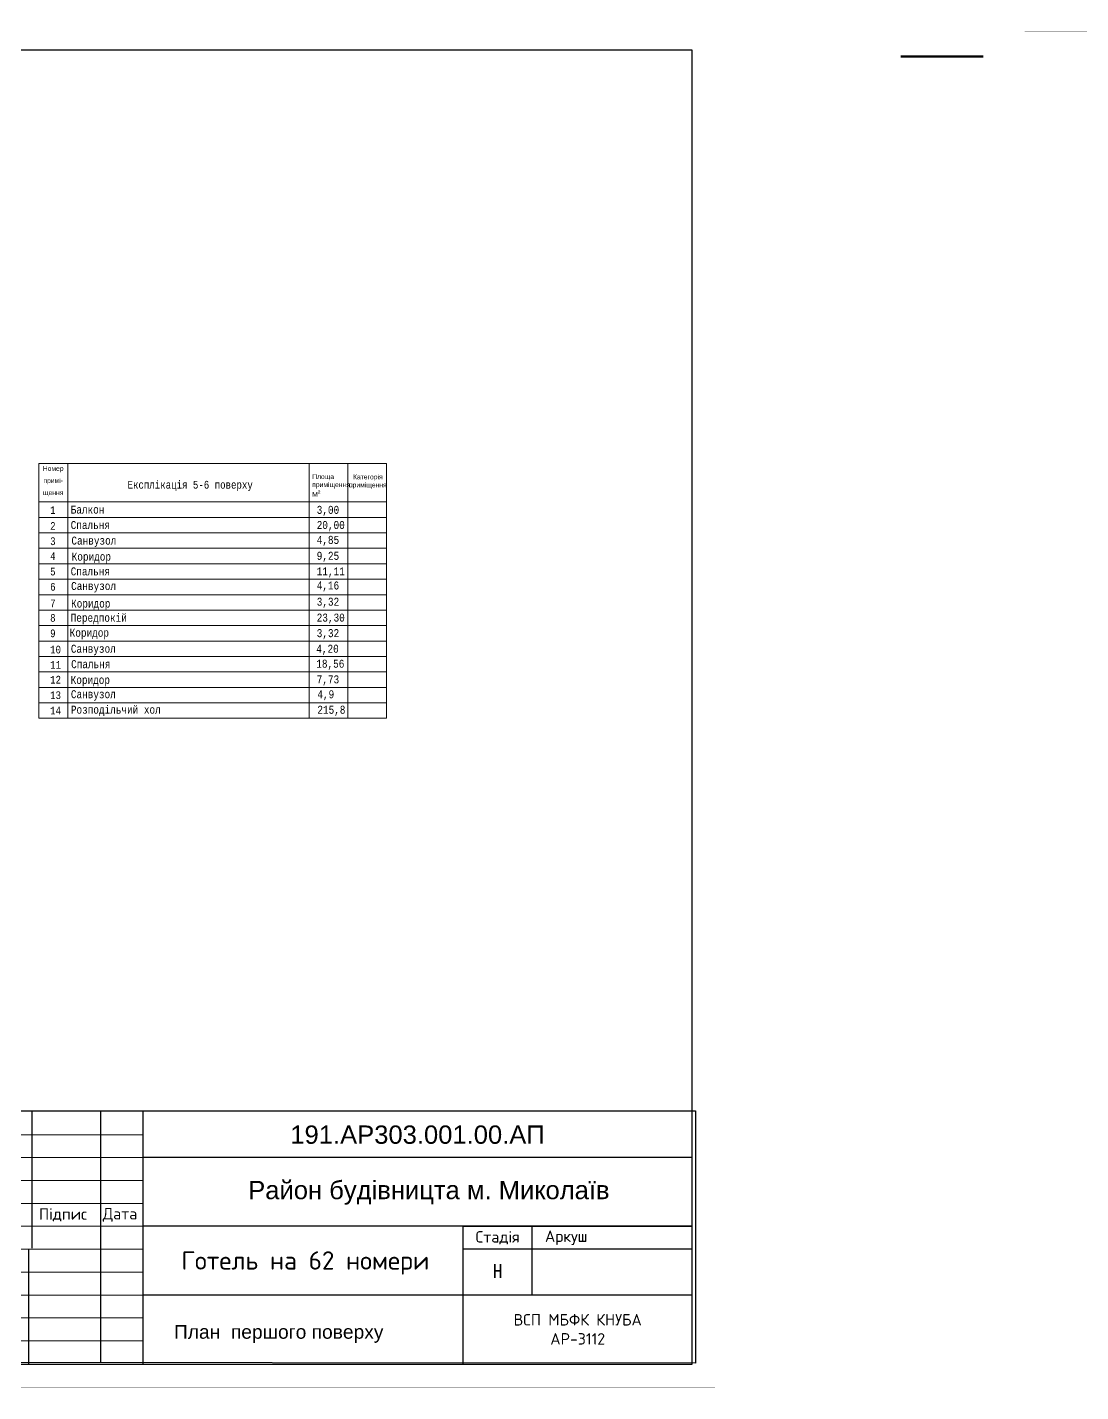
# Model space of a CAD drawing. Header units: millimetres. Extents: x -689206 to 4969298, y -1019800 to 703299.
# Drawn here: x 404191 to 473178, y -403215 to -313889 of the extents above; entities that cross this region are included whole.
import ezdxf

# ---------------------------------------------------------------- set-up
doc = ezdxf.new("R2010")
doc.units = ezdxf.units.MM
doc.layers.add('внешняярамка', color=7, linetype='Continuous', lineweight=5, plot=False)
for name, color, linetype, lineweight in [('РАЗМЕРЫ', 7, 'Continuous', 9), ('Таблиця Експлікації приміщень', 7, 'Continuous', 5), ('Штамп', 7, 'Continuous', 5)]:
    doc.layers.add(name, color=color, linetype=linetype, lineweight=lineweight)
doc.layers.add('четотам', color=7, linetype='Continuous')
doc.styles.get("Standard").update_dxf_attribs({"font": 'arial.ttf'})
doc.styles.add('Аннотативный', font='isocteur.ttf', dxfattribs={"width": 0.7, "height": 250})

msp = doc.modelspace()

# ---------------------------------------------------------------- linework, layer by layer
at = {"color": 7, "lineweight": 53, "true_color": 0xffffff}
msp.add_line((466791.8, -315809.8), (461392.9, -315809.8), dxfattribs=at)
at = {"layer": 'внешняярамка', "lineweight": 5, "ltscale": 50, "const_width": 3}
for points in [[(323330, -402918.3), (449228.7, -402918.3), (449228.7, -313890), (323330, -313890), (323330, -402918.3)], [(469510, -403213.3), (595408.6, -403213.3), (595408.6, -314185), (469510, -314185), (469510, -403213.3)]]:
    msp.add_lwpolyline(points, dxfattribs=at)
at = {"layer": 'Таблиця Експлікації приміщень'}
for p, q in [((406852, -342436.3), (404955.3, -342436.3)), ((404955.3, -342436.3), (404955.3, -344965.3)), ((406852, -344965.3), (406852, -342436.3)), ((406852, -342436.3), (422657.9, -342436.3)), ((422657.9, -342436.3), (422657.9, -344965.3)), ((422657.9, -342436.3), (425186.8, -342436.3)), ((425186.8, -344965.3), (425186.8, -342436.3)), ((425186.8, -342436.3), (427715.8, -342436.3)), ((427715.8, -342436.3), (427715.8, -344965.3)), ((404955.3, -344965.3), (406852, -344965.3)), ((404955.3, -344965.3), (427715.8, -344965.3)), ((404955.3, -344965.3), (404955.3, -345976.8)), ((422657.9, -344965.3), (406852, -344965.3)), ((406852, -344965.3), (406852, -345976.8)), ((422657.9, -344965.3), (425186.8, -344965.3)), ((422657.9, -344965.3), (422657.9, -345976.8)), ((427715.8, -344965.3), (425186.8, -344965.3)), ((425186.8, -344965.3), (425186.8, -345976.8)), ((427715.8, -345976.8), (427715.8, -344965.3)), ((404955.3, -345976.8), (427715.8, -345976.8)), ((404955.3, -345976.8), (404955.3, -346988.4)), ((406852, -345976.8), (406852, -346988.4)), ((422657.9, -345976.8), (422657.9, -346988.4)), ((425186.8, -345976.8), (425186.8, -346988.4)), ((427715.8, -346988.4), (427715.8, -345976.8)), ((404955.3, -346988.4), (427715.8, -346988.4)), ((404955.3, -346988.4), (404955.3, -348000)), ((406852, -346988.4), (406852, -348000)), ((422657.9, -346988.4), (422657.9, -348000)), ((425186.8, -346988.4), (425186.8, -348000)), ((427715.8, -348000), (427715.8, -346988.4)), ((404955.3, -348000), (427715.8, -348000)), ((404955.3, -348000), (404955.3, -349011.6)), ((406852, -348000), (406852, -349011.6)), ((422657.9, -348000), (422657.9, -349011.6)), ((425186.8, -348000), (425186.8, -349011.6)), ((427715.8, -349011.6), (427715.8, -348000)), ((404955.3, -349011.6), (427715.8, -349011.6)), ((404955.3, -349011.6), (404955.3, -350023.2)), ((406852, -349011.6), (406852, -350023.2)), ((422657.9, -349011.6), (422657.9, -350023.2)), ((425186.8, -349011.6), (425186.8, -350023.2)), ((427715.8, -358115.8), (427715.8, -349011.6)), ((404955.3, -350023.2), (427715.8, -350023.2)), ((404955.3, -350023.2), (404955.3, -351034.7)), ((406852, -350023.2), (406852, -351034.7)), ((422657.9, -350023.2), (422657.9, -351034.7)), ((425186.8, -350023.2), (425186.8, -351034.7)), ((427715.8, -359127.3), (427715.8, -350023.2)), ((404955.3, -351034.7), (427715.8, -351034.7)), ((404955.3, -351034.7), (404955.3, -352046.3)), ((406852, -351034.7), (406852, -352046.3)), ((422657.9, -351034.7), (422657.9, -352046.3)), ((425186.8, -351034.7), (425186.8, -352046.3)), ((404955.3, -352046.3), (427715.8, -352046.3)), ((404955.3, -352046.3), (404955.3, -353057.9)), ((406852, -352046.3), (406852, -353057.9)), ((422657.9, -352046.3), (422657.9, -353057.9)), ((425186.8, -352046.3), (425186.8, -353057.9)), ((404955.3, -353057.9), (427715.8, -353057.9)), ((404955.3, -353057.9), (404955.3, -354069.5)), ((406852, -353057.9), (406852, -354069.5)), ((422657.9, -353057.9), (422657.9, -354069.5)), ((425186.8, -353057.9), (425186.8, -354069.5)), ((404955.3, -354069.5), (427715.8, -354069.5)), ((404955.3, -354069.5), (404955.3, -355081)), ((406852, -354069.5), (406852, -355081)), ((422657.9, -354069.5), (422657.9, -355081)), ((425186.8, -354069.5), (425186.8, -355081)), ((404955.3, -355081), (427715.8, -355081)), ((404955.3, -355081), (404955.3, -356092.6)), ((406852, -355081), (406852, -356092.6)), ((422657.9, -355081), (422657.9, -356092.6)), ((425186.8, -355081), (425186.8, -356092.6)), ((404955.3, -356092.6), (427715.8, -356092.6)), ((404955.3, -356092.6), (404955.3, -357104.2)), ((406852, -356092.6), (406852, -357104.2)), ((422657.9, -356092.6), (422657.9, -357104.2)), ((425186.8, -356092.6), (425186.8, -357104.2)), ((404955.3, -357104.2), (427715.8, -357104.2)), ((404955.3, -357104.2), (404955.3, -358115.8)), ((406852, -357104.2), (406852, -358115.8)), ((422657.9, -357104.2), (422657.9, -358115.8)), ((425186.8, -357104.2), (425186.8, -358115.8)), ((404955.3, -358115.8), (427715.8, -358115.8)), ((404955.3, -358115.8), (404955.3, -359127.3)), ((406852, -358115.8), (406852, -359127.3)), ((422657.9, -358115.8), (422657.9, -359127.3)), ((425186.8, -358115.8), (425186.8, -359127.3)), ((404955.3, -359127.3), (427715.8, -359127.3))]:
    msp.add_line(p, q, dxfattribs=at)
at = {"layer": 'Штамп'}
for p, q in [((411765.2, -387892.2), (392284.4, -387892.2)), ((411765.2, -390889.3), (392284.4, -390889.3))]:
    msp.add_line(p, q, dxfattribs=at)
at = {"layer": 'Штамп', "lineweight": 30}
for points in [[(329325.2, -401419.5), (447729.9, -401419.5), (447729.9, -315388.8), (329325.2, -315388.8)], [(447957.2, -401343.8), (392511.7, -401303.2), (392511.7, -384819.4), (447957.3, -384819.4)]]:
    msp.add_lwpolyline(points, close=True, dxfattribs=at)
for points in [[(404500, -384819.4), (404500, -393810.6)], [(408995.5, -384819.4), (408995.5, -401315.3)], [(411765.2, -384895.2), (411765.2, -401393.2)], [(447729.9, -387892.2), (411765.2, -387892.2)], [(447729.9, -392387.8), (411765.2, -392387.8)], [(432744.6, -401379), (432744.6, -392387.8)], [(432744.6, -392387.8), (447729.9, -392387.8)], [(437240.2, -392387.8), (437240.2, -396883.4)], [(404272.6, -393886.4), (404267.1, -401387.8)], [(447729.9, -393886.4), (432744.6, -393886.4)], [(447729.9, -396883.4), (411765.2, -396883.4)]]:
    msp.add_lwpolyline(points, dxfattribs=at)
at = {"layer": 'Штамп'}
for points in [[(392284.4, -386393.7), (411765.2, -386393.7)], [(392284.4, -389390.8), (411765.2, -389390.8)], [(392284.4, -392387.8), (411765.2, -392387.8)], [(392284.4, -393886.4), (411765.2, -393886.4)], [(392284.4, -395384.9), (411765.2, -395384.9)], [(392284.4, -396883.4), (411765.2, -396883.4)], [(392284.4, -398381.9), (411765.2, -398381.9)], [(411765.2, -399880.5), (392284.4, -399880.5)]]:
    msp.add_lwpolyline(points, dxfattribs=at)

# ---------------------------------------------------------------- texts
at = {"layer": 'РАЗМЕРЫ', "color": 18, "lineweight": 25, "true_color": 0x000000, "attachment_point": 1, "style": 'Аннотативный'}
for s, insert, char_height, width in [('Експлікація 5-6 поверху', (410757.6, -343584.2), 508.441, 10583.871), ('1', (405689.9, -345247), 504.6, 8534.581), ('Балкон', (407033.9, -345202), 524.1, 8865.194), ('3,00', (423145.8, -345219.7), 524.1, 8865.194), ('2', (405689.9, -346283.9), 504.6, 8534.581), ('Спальня', (407033.9, -346213.6), 524.1, 8865.194), ('20,00', (423145.8, -346211.8), 524.1, 8865.194), ('3', (405689.9, -347282.8), 504.6, 8534.581), ('Санвузол', (407081.4, -347232), 524.1, 8865.194), ('4,85', (423145.8, -347186.8), 524.1, 8865.194), ('4', (405689.9, -348256.4), 504.6, 8534.581), ('Коридор', (407101.3, -348282.8), 524.1, 8865.194), ('9,25', (423145.8, -348227.5), 524.1, 8865.194), ('Спальня', (407033.9, -349248.3), 524.1, 8865.194), ('11,11', (423145.8, -349245.4), 524.1, 8865.194), ('5', (405689.9, -349268), 504.6, 8534.581), ('6', (405689.9, -350264.6), 504.6, 8534.581), ('Санвузол', (407061.5, -350204.1), 524.1, 8865.194), ('4,16', (423145.8, -350170.9), 524.1, 8865.194), ('7', (405689.9, -351354.4), 504.6, 8534.581), ('Коридор', (407061.5, -351354.8), 524.1, 8865.194), ('3,32', (423145.8, -351233.1), 524.1, 8865.194), ('8', (405689.9, -352302.7), 504.6, 8534.581), ('Передпокій', (407033.9, -352283.1), 524.1, 8865.194), ('23,30', (423145.8, -352273.8), 524.1, 8865.194), ('9', (405689.9, -353314.3), 504.6, 8534.581), ('Коридор', (406969.5, -353263.9), 524.1, 8865.194), ('3,32', (423145.8, -353291.7), 524.1, 8865.194), ('10', (405689.9, -354376.5), 504.55, 8534.581), ('Санвузол', (407047.5, -354311.7), 524.1, 8865.194), ('4,20', (423117.7, -354310.8), 524.1, 8865.194), ('11', (405689.9, -355375.4), 504.55, 8534.581), ('Спальня', (407061.5, -355324), 524.1, 8865.194), ('18,56', (423117.7, -355292.7), 524.1, 8865.194), ('12', (405689.9, -356349), 504.55, 8534.581), ('Коридор', (407033.9, -356353.1), 524.1, 8865.194), ('7,73', (423145.8, -356318.6), 524.1, 8865.194), ('Санвузол', (407047.4, -357288.8), 524.1, 8865.194), ('4,9', (423188.1, -357293.6), 524.1, 8865.194), ('13', (405689.9, -357360.6), 504.55, 8534.581), ('14', (405689.9, -358372.2), 504.55, 8534.581), ('Розподільчий хол', (407047.4, -358300.4), 524.096, 8865.194), ('215,8', (423188.1, -358305.2), 524.1, 8865.194)]:
    msp.add_mtext(s, dxfattribs=dict(at, insert=insert, char_height=char_height, width=width))
at = {"layer": 'четотам', "char_height": 316.117, "attachment_point": 1}
for s, width, heights, insert in [('\\pxsm1.5,qc;Номер примі-\\Pщення', 1896.703, [2473.7], (404940.2, -342613.7)), ('\\A1;Площа приміщення, М{\\H0.7x;\\S2^ ;}', 2133.244, [2528.9], (422851.4, -343149.6)), ('\\pxqc;Категорія приміщення', 3020.244, [2429.5], (424983.8, -343165.5))]:
    msp.add_mtext_dynamic_manual_height_columns(s, width=width, gutter_width=1580.6, heights=heights, dxfattribs=dict(at, insert=insert))
at = {"layer": 'Штамп'}
for s, width, heights, insert, char_height, attachment_point in [('191.АР303.001.00.АП', 35964.662, [0], (429747.6, -386393.7), 1198.822, 5), ('Район будівницта м. Миколаїв', 36847.409, [0], (430490.4, -390192.6), 1198.822, 5), ('\\pxqc;{\\fISOCPEUR|b0|i0|c204|p34;Підпис}', 4495.583, [0], (406520.4, -391638.6), 749.264, 5), ('\\pxqc;{\\fISOCPEUR|b0|i0|c204|p34;Дата}', 2997.055, [0], (410266.7, -391638.6), 749.264, 5), ('\\pxqc;{\\fISOCPEUR|b0|i0|c204|p34;Стадія}', 4495.583, [0], (434992.4, -393137.1), 749.264, 5), ('\\pxqc;{\\fISOCPEUR|b0|i0|c204|p34;Аркуш}', 4495.583, [0], (439488, -393137.1), 749.264, 5), ('\\pxqc;{\\fISOCPEUR|b0|i0|c204|p34;Готель на 62 номери}', 20814.086, [0], (422397.3, -394784.9), 1198.822, 5), ('\\pxqc;{\\fISOCPEUR|b0|i0|c204|p34;ВСП МБФК КНУБА^JАР-3112}', 14985.276, [0], (447729.9, -399131.2), 749.264, 6), ('\\pxqc;План  першого поверху', 17450.903, [3556.5], (420656.9, -399432.2), 899.276, 5)]:
    msp.add_mtext_dynamic_manual_height_columns(s, width=width, gutter_width=3746.3, heights=heights, dxfattribs=dict(at, insert=insert, char_height=char_height, attachment_point=attachment_point))
at = {"layer": 'Штамп', "insert": (437240.2, -395314), "char_height": 915.67, "width": 4495.583, "attachment_point": 6, "style": 'Аннотативный'}
msp.add_mtext('\\pxqc;Н', dxfattribs=at)

doc.saveas('drawing.dxf')
